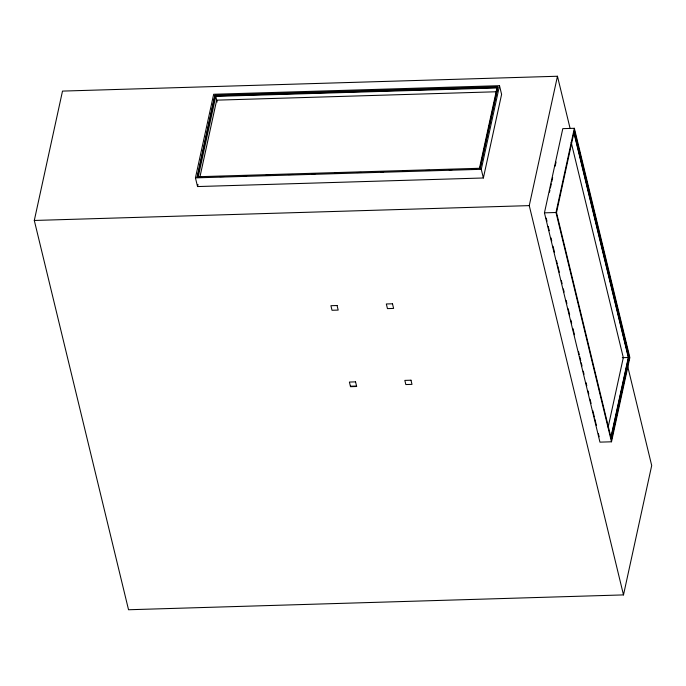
<?xml version="1.0" encoding="UTF-8"?>
<svg xmlns="http://www.w3.org/2000/svg" width="686" height="686" viewBox="0 0 686 686"><rect width="100%" height="100%" fill="white"/><g stroke="black" fill="none" stroke-linecap="round" stroke-linejoin="round"><path stroke-width="1.03" d="M627.51 365.612L651.7 465.537L623.497 594.908L128.539 609.751L34.3 220.463L62.503 91.092L557.461 76.249L570.066 128.299M195.441 177.871L213.672 94.265L499.502 85.69L501.603 94.376L483.373 177.983L197.542 186.558L195.441 177.871L481.272 169.305L499.502 85.69M197.216 176.748L214.975 95.294L497.727 86.813L479.968 168.267L197.216 176.748L197.354 177.331L201.641 177.202M197.354 177.331L214.975 95.294M198.245 176.765L215.764 96.392L496.981 87.954L479.454 168.336M197.542 186.558L197.997 184.465M199.832 177.4L216.673 100.156L496.818 91.752M480.106 168.85L497.642 88.443M623.497 594.908L529.258 205.62L557.461 76.249M544.444 212.849L562.803 128.642L574.353 128.299L629.859 357.586L611.5 441.793L599.95 442.136L544.444 212.849L555.994 212.497L574.353 128.299M549.486 192.157L549.94 190.082M550.395 187.998L551.304 183.848M551.75 181.773L552.659 177.614M555.145 166.192L556.054 162.042M556.509 212.583L574.396 130.537L629.345 357.509L611.449 439.555L556.509 212.583L555.737 212.6M608.148 427.189L623.308 357.638L571.164 142.234M610.883 437.419L628.316 357.492L573.899 132.715M610.909 438.543L628.573 357.535L573.882 131.601M215.112 95.877L497.865 87.396M219.846 176.654L224.133 176.525M243.41 175.95L246.626 175.848M265.902 175.273L270.181 175.144M288.394 174.596L292.673 174.467M311.959 173.892L315.166 173.798M334.451 173.215L338.73 173.086M356.934 172.538L361.222 172.418M380.498 171.834L383.714 171.74M402.991 171.157L407.278 171.028M425.483 170.488L429.77 170.36M449.047 169.776L452.263 169.682M471.539 169.108L475.827 168.979M34.3 220.463L529.258 205.62M622.305 357.672L628.316 357.492M628.573 357.535L629.345 357.509M350.409 386.218L356.566 386.038M555.994 212.497L611.5 441.793M546.219 218.131L546.974 221.261M548.234 226.466L549.246 230.625M551.012 237.913L551.767 241.035M553.027 246.248L554.537 252.491M556.552 260.817L557.306 263.947M557.812 266.031L559.322 272.273M561.345 280.6L562.1 283.73M563.36 288.935L564.115 292.056M566.13 300.382L566.885 303.512M568.145 308.717L569.663 314.96M570.915 320.165L571.678 323.295M572.939 328.5L574.448 334.742M578.478 351.404L579.233 354.525M579.739 356.609L580.75 360.776M581.256 362.851L582.011 365.981M583.272 371.186L584.026 374.307M586.041 382.634L586.796 385.764M588.056 390.969L588.811 394.09M590.071 399.295L591.083 403.462M592.85 410.751L594.359 416.994M594.865 419.077L596.374 425.329M598.389 433.655L599.144 436.776M481.272 169.305L483.373 177.983M215.764 96.392L217.136 102.034M392.495 303.795L386.329 303.975L387.453 308.606L393.61 308.426L392.495 303.795M337.075 305.527L330.918 305.707L332.024 310.269L338.181 310.089L337.075 305.527M355.554 381.87L349.397 382.059L350.52 386.69L356.677 386.501L355.554 381.87M410.991 380.207L404.834 380.396L405.838 384.554L411.994 384.374L410.991 380.207"/></g></svg>
